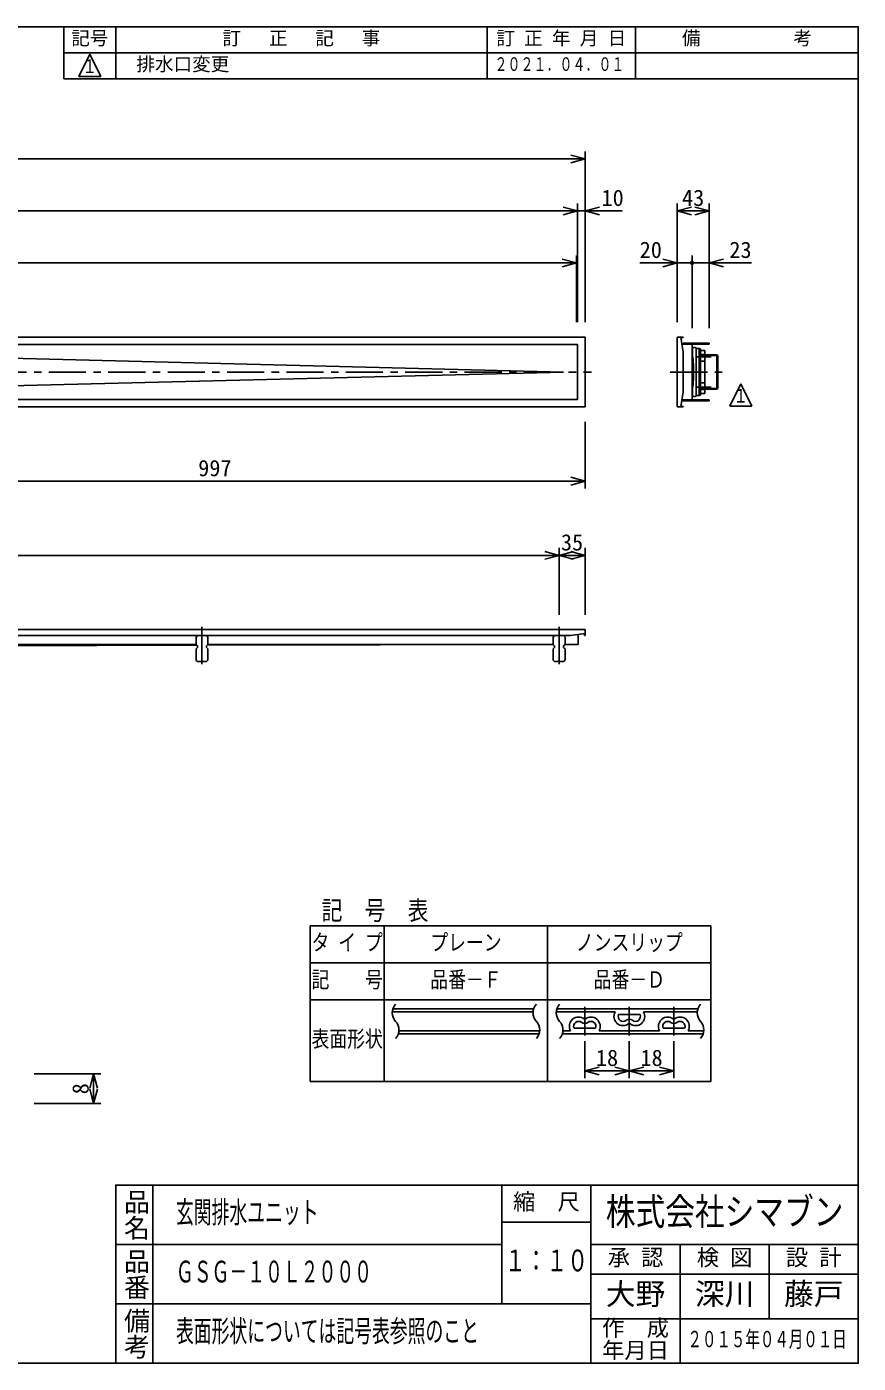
# Model space of a CAD drawing. Units: millimetres, scale not verified. Extents: x -1365 to 1365, y -930 to 870.
# Drawn here: x 245 to 1365, y -930 to 870 of the extents above; entities that cross this region are included whole.
import ezdxf
from ezdxf.enums import TextEntityAlignment as Align

# ---------------------------------------------------------------- set-up
doc = ezdxf.new("R2010")
doc.units = ezdxf.units.MM
doc.header["$LTSCALE"] = 10
doc.linetypes.add('CHAIN1', pattern=[8, 5, -1, 1, -1])
doc.linetypes.add('DASHED2', pattern=[3, 2, -1])
for name, color, linetype in [('0-0_計極細', 2, 'Continuous'), ('0-1_計細線', 3, 'Continuous'), ('0-5_寸法線', 7, 'Continuous'), ('0-7_枠細線', 5, 'Continuous'), ('0-8_枠中線', 5, 'Continuous'), ('1-5_寸法2', 7, 'Continuous')]:
    doc.layers.add(name, color=color, linetype=linetype)
doc.styles.add('@ＭＳ ゴシック', font='')
doc.styles.add('ＭＳ ゴシック', font='')
doc.styles.get('@ＭＳ ゴシック').set_extended_font_data('@MS Gothic')
doc.styles.get('ＭＳ ゴシック').set_extended_font_data('MS Gothic')

msp = doc.modelspace()

# ---------------------------------------------------------------- hatches: boundary and pattern name
at = {"layer": '0-5_寸法線'}
msp.add_hatch(color=256, dxfattribs=at).paths.add_polyline_path([(1144.14, 552, 1), (1138.14, 552, 1)])

# ---------------------------------------------------------------- linework, layer by layer
at = {"layer": '0-0_計極細'}
for p, q in [((1131.14, 442.7), (1131.14, 443.9)), ((1141.14, 442.7), (1141.14, 443.9)), ((1141.94, 425.57), (1141.94, 438.2)), ((1143.14, 442.7), (1143.14, 443.9)), ((1145.14, 442.7), (1145.14, 443.9)), ((1147.14, 442.7), (1147.14, 443.9)), ((1161.14, 442.7), (1161.14, 443.9)), ((968, 405), (22.28, 428.77)), ((1141.15, 427.43), (1141.32, 427.34)), ((1141.32, 427.34), (1141.5, 427.09)), ((1141.5, 427.09), (1141.67, 426.66)), ((1141.67, 426.66), (1141.83, 426.07)), ((1141.83, 426.07), (1141.99, 425.32)), ((1142.3, 423.36), (1142.43, 422.16)), ((1142.43, 422.16), (1142.56, 420.84)), ((1142.56, 420.84), (1142.68, 419.39)), ((1142.68, 419.39), (1142.79, 417.83)), ((1142.79, 417.83), (1142.88, 416.18)), ((1142.88, 416.18), (1142.96, 414.44)), ((1142.96, 414.44), (1143.03, 412.62)), ((1158.34, 428.5), (1150.84, 428.5)), ((1150.84, 428.5), (1151.84, 427.5)), ((1157.34, 427.5), (1151.84, 427.5)), ((1158.34, 428.5), (1157.34, 427.5)), ((1158.34, 427.2), (1175.64, 427.2)), ((1174.64, 428.2), (1174.64, 381.8)), ((968, 405), (22.28, 381.23)), ((1142.96, 395.56), (1143.03, 397.38)), ((1143.03, 412.62), (1143.08, 410.75)), ((1143.03, 397.38), (1143.08, 399.25)), ((1143.08, 410.75), (1143.12, 408.83)), ((1143.08, 399.25), (1143.12, 401.17)), ((1143.12, 408.83), (1143.14, 406.89)), ((1143.12, 401.17), (1143.14, 403.11)), ((1143.14, 406.89), (1143.15, 404.93)), ((1143.14, 403.11), (1143.15, 405.07)), ((1141.15, 382.57), (1141.32, 382.66)), ((1141.32, 382.66), (1141.5, 382.91)), ((1141.5, 382.91), (1141.67, 383.34)), ((1141.67, 383.34), (1141.83, 383.93)), ((1141.83, 383.93), (1141.99, 384.68)), ((1141.94, 384.43), (1141.94, 371.8)), ((1141.99, 384.68), (1142.15, 385.59)), ((1142.15, 385.59), (1142.3, 386.64)), ((1142.3, 386.64), (1142.43, 387.84)), ((1142.43, 387.84), (1142.56, 389.16)), ((1142.56, 389.16), (1142.68, 390.61)), ((1142.68, 390.61), (1142.79, 392.17)), ((1142.79, 392.17), (1142.88, 393.82)), ((1142.88, 393.82), (1142.96, 395.56)), ((1150.84, 381.5), (1151.84, 382.5)), ((1158.34, 381.5), (1150.84, 381.5)), ((1157.34, 382.5), (1151.84, 382.5)), ((1158.34, 381.5), (1157.34, 382.5)), ((1158.34, 382.8), (1175.64, 382.8)), ((1131.14, 366.1), (1131.14, 367.3)), ((1141.14, 366.1), (1141.14, 367.3)), ((1143.14, 366.1), (1143.14, 367.3)), ((1145.14, 366.1), (1145.14, 367.3)), ((1147.14, 366.1), (1147.14, 367.3)), ((1161.14, 366.1), (1161.14, 367.3))]:
    msp.add_line(p, q, dxfattribs=at)
at = {"layer": '0-0_計極細', "linetype": 'DASHED2'}
for p, q in [((1146.84, 425.5), (1175.64, 425.5)), ((1146.84, 384.5), (1175.64, 384.5))]:
    msp.add_line(p, q, dxfattribs=at)
at = {"layer": '0-0_計極細', "linetype": 'CHAIN1'}
for p, q in [((-1005.17, 405), (1005.86, 405)), ((1111.78, 405), (1190.71, 405)), ((481, 61.64), (481, 6.37)), ((962, 61.64), (962, 6.37))]:
    msp.add_line(p, q, dxfattribs=at)
at = {"layer": '0-0_計極細'}
msp.add_lwpolyline([(1141.99, 425.32), (1142.15, 424.41), (1142.3, 423.36)], dxfattribs=at)
at = {"layer": '0-1_計細線'}
for p, q in [((1121.14, 452), (1121.14, 405)), ((1121.14, 452), (1129.14, 452)), ((1126.14, 452), (1129.14, 431.84)), ((1129.14, 451.3), (1126.25, 451.3)), ((1129.14, 452), (1129.14, 451.3)), ((1129.14, 442.7), (1127.53, 442.7)), ((1141.94, 438.2), (1145.34, 438.2)), ((1146.84, 436.7), (1146.84, 405)), ((1150.84, 436.5), (1146.84, 436.5)), ((1150.84, 373.3), (1150.84, 436.7)), ((1152.64, 434.9), (1152.64, 375.1)), ((1152.64, 433.75), (1158.34, 433.75)), ((1158.34, 376.25), (1158.34, 433.75)), ((1129.14, 431.84), (1129.14, 405)), ((1158.34, 419.37), (1152.64, 419.37)), ((1158.34, 428.2), (1174.64, 428.2)), ((1175.64, 427.2), (1174.64, 428.2)), ((1175.64, 382.8), (1175.64, 427.2)), ((1121.14, 358), (1121.14, 405)), ((1129.14, 378.16), (1129.14, 405)), ((1146.84, 373.3), (1146.84, 405)), ((1126.14, 358), (1129.14, 378.16)), ((1158.34, 390.62), (1152.64, 390.62)), ((1158.34, 381.8), (1174.64, 381.8)), ((1175.64, 382.8), (1174.64, 381.8)), ((1129.14, 367.3), (1127.53, 367.3)), ((1141.94, 371.8), (1145.34, 371.8)), ((1150.84, 373.5), (1146.84, 373.5)), ((1152.64, 376.25), (1158.34, 376.25)), ((1121.14, 358), (1129.14, 358)), ((1129.14, 358.7), (1126.25, 358.7)), ((1129.14, 358), (1129.14, 358.7)), ((-977, 50), (977, 50)), ((473, 38), (8, 38)), ((20.31, 36.02), (474.04, 36.96)), ((475, 50), (473, 48)), ((473, 38), (473, 48)), ((473, 38), (475, 36)), ((475, 36), (475, 34)), ((489, 48), (487, 50)), ((489, 38), (487, 36)), ((487, 36), (487, 34)), ((487.96, 36.99), (954.05, 37.95)), ((489, 38), (489, 48)), ((954, 38), (489, 38)), ((956, 50), (954, 48)), ((954, 38), (954, 48)), ((954, 38), (956, 36)), ((956, 36), (956, 34)), ((970, 48), (968, 50)), ((970, 38), (968, 36)), ((968, 36), (968, 34)), ((970, 38), (970, 48)), ((987.7, 38), (970, 38)), ((996.98, 52.99), (977, 50)), ((987.7, 51.6), (987.7, 38)), ((996.3, 50), (996.3, 52.89)), ((997, 50), (996.3, 50)), ((475, 34), (473, 32)), ((473, 32), (473, 18)), ((487, 34), (489, 32)), ((489, 32), (489, 18)), ((956, 34), (954, 32)), ((954, 32), (954, 18)), ((968, 34), (970, 32)), ((970, 32), (970, 18)), ((476, 15), (486, 15)), ((957, 15), (967, 15))]:
    msp.add_line(p, q, dxfattribs=at)
for points in [[(997, 358), (997, 452), (-997, 452), (-997, 358)], [(-987, 442), (-987, 368), (987, 368), (987, 442)], [(1129.14, 443.9), (1129.14, 442.7), (1164.14, 442.7), (1164.14, 443.9)], [(1129.14, 367.3), (1129.14, 366.1), (1164.14, 366.1), (1164.14, 367.3)]]:
    msp.add_lwpolyline(points, close=True, dxfattribs=at)
for points in [[(1129.14, 367.3), (1141.14, 367.3), (1141.14, 442.7), (1129.14, 442.7)], [(997, 50), (997, 58), (-997, 58)]]:
    msp.add_lwpolyline(points, dxfattribs=at)
for centre, radius, start, end in [((1141.94, 439), 0.8, 180, 270), ((1145.34, 436.7), 1.5, 0, 90), ((1150.84, 434.9), 1.8, 0, 90), ((1141.94, 371), 0.8, 90, 180), ((1145.34, 373.3), 1.5, 270, 360), ((1150.84, 375.1), 1.8, 270, 360), ((476, 18), 3, 180, 270), ((486, 18), 3, 270, 360), ((957, 18), 3, 180, 270), ((967, 18), 3, 270, 360)]:
    msp.add_arc(centre, radius, start, end, dxfattribs=at)
at = {"layer": '0-5_寸法線'}
for p, q in [((997, 472), (997, 702)), ((-997, 692), (997, 692)), ((997, 692), (977.68, 697.18)), ((997, 692), (977.68, 686.82)), ((987, 472), (987, 632)), ((997, 472), (997, 632)), ((1121.14, 472), (1121.14, 632)), ((1164.14, 464.9), (1164.14, 632)), ((-987, 622), (987, 622)), ((987, 622), (967.68, 627.18)), ((987, 622), (967.68, 616.82)), ((987, 622), (1047, 622)), ((997, 622), (1016.32, 627.18)), ((997, 622), (1016.32, 616.82)), ((1121.14, 622), (1140.46, 627.18)), ((1121.14, 622), (1140.46, 616.82)), ((1121.14, 622), (1164.14, 622)), ((1164.14, 622), (1144.82, 627.18)), ((1164.14, 622), (1144.82, 616.82)), ((985.5, 472), (985.5, 562)), ((1121.14, 472), (1121.14, 562)), ((1141.14, 463.9), (1141.14, 562)), ((1164.14, 463.9), (1164.14, 562)), ((-985.5, 552), (985.5, 552)), ((985.5, 552), (966.18, 557.18)), ((985.5, 552), (966.18, 546.82)), ((1070.59, 552), (1141.14, 552)), ((1121.14, 552), (1101.82, 557.18)), ((1121.14, 552), (1101.82, 546.82)), ((1141.14, 552), (1221.39, 552)), ((1164.14, 552), (1183.46, 557.18)), ((1164.14, 552), (1183.46, 546.82)), ((997, 338), (997, 248)), ((0, 258), (997, 258)), ((997, 258), (977.68, 263.18)), ((997, 258), (977.68, 252.82)), ((962, 158), (942.68, 163.18)), ((962, 78), (962, 168)), ((962, 158), (981.32, 163.18)), ((997, 158), (977.68, 163.18)), ((997, 78), (997, 168)), ((-962, 158), (962, 158)), ((962, 158), (942.68, 152.82)), ((962, 158), (981.32, 152.82)), ((962, 158), (997, 158)), ((997, 158), (977.68, 152.82))]:
    msp.add_line(p, q, dxfattribs=at)
at = {"layer": '0-7_枠細線'}
for p, q in [((295, 800), (295, 870)), ((365, 800), (365, 870)), ((865, 800), (865, 870)), ((1065, 800), (1065, 870)), ((1365, 835), (295, 835)), ((330, 832.88), (315, 802.88)), ((345, 802.88), (330, 832.88)), ((1365, 800), (295, 800)), ((315, 802.88), (345, 802.88)), ((1206.81, 388.96), (1191.81, 358.96)), ((1221.81, 358.96), (1206.81, 388.96)), ((1191.81, 358.96), (1221.81, 358.96)), ((626.63, -340.72), (1166.63, -340.72)), ((626.63, -340.72), (626.63, -550.72)), ((726.63, -340.72), (726.63, -550.72)), ((946.63, -340.72), (946.63, -550.72)), ((1166.63, -340.72), (1166.63, -550.72)), ((626.63, -390.72), (1166.63, -390.72)), ((626.63, -440.72), (1166.63, -440.72)), ((737.28, -456.88), (927.05, -456.88)), ((738.02, -452.88), (927.78, -452.88)), ((958.29, -456.88), (1037.41, -456.88)), ((959.02, -452.88), (1148.78, -452.88)), ((1042.19, -460.21), (1071.08, -460.21)), ((1075.86, -456.88), (1148.05, -456.88)), ((746.22, -482.21), (935.98, -482.21)), ((967.22, -482.21), (977.41, -482.21)), ((982.19, -478.88), (1011.08, -478.88)), ((1015.86, -482.21), (1097.41, -482.21)), ((1102.19, -478.88), (1131.08, -478.88)), ((1135.86, -482.21), (1156.98, -482.21)), ((745.49, -486.21), (935.25, -486.21)), ((966.49, -486.21), (1156.25, -486.21)), ((996.63, -496.21), (996.63, -546.21)), ((1056.63, -496.21), (1056.63, -546.21)), ((1116.63, -496.21), (1116.63, -546.21)), ((996.63, -536.21), (1015.95, -531.04)), ((996.63, -536.21), (1015.95, -541.39)), ((996.63, -536.21), (1056.63, -536.21)), ((1056.63, -536.21), (1037.31, -531.04)), ((1056.63, -536.21), (1037.31, -541.39)), ((1056.63, -536.21), (1075.95, -531.04)), ((1056.63, -536.21), (1075.95, -541.39)), ((1056.63, -536.21), (1116.63, -536.21)), ((1116.63, -536.21), (1097.31, -531.04)), ((1116.63, -536.21), (1097.31, -541.39)), ((626.63, -550.72), (1166.63, -550.72)), ((415, -690), (415, -930)), ((885, -690), (885, -850)), ((1005, -690), (1005, -930)), ((885, -740), (1005, -740)), ((885, -770), (365, -770)), ((1365, -770), (1005, -770)), ((1125, -770), (1125, -930)), ((1245, -770), (1245, -870)), ((1005, -810), (1365, -810)), ((1005, -850), (365, -850)), ((1365, -870), (1005, -870))]:
    msp.add_line(p, q, dxfattribs=at)
at = {"layer": '0-7_枠細線', "linetype": 'CHAIN1'}
for p, q in [((996.63, -450.08), (996.63, -488.78)), ((1056.63, -450.08), (1056.63, -488.78)), ((1116.63, -450.08), (1116.63, -488.78))]:
    msp.add_line(p, q, dxfattribs=at)
at = {"layer": '0-7_枠細線'}
for centre, radius, start, end in [((754.43, -457.95), 17.18, 137.56163, 222.43837), ((944.19, -457.95), 17.18, 137.56163, 222.43837), ((975.43, -457.95), 17.18, 137.56163, 222.43837), ((1165.19, -457.95), 17.18, 137.56163, 222.43837), ((988.3, -476.21), 12.43, 51.31781, 208.85363), ((996.63, -465.8), 0.9, 231.31781, 308.68219), ((1004.97, -476.21), 12.43, 331.14637, 128.68219), ((1048.3, -462.88), 12.43, 151.14637, 308.68219), ((1048.3, -462.88), 6.67, 156.42182, 308.68219), ((1056.63, -473.29), 6.67, 51.31781, 128.68219), ((1064.97, -462.88), 12.43, 231.31781, 28.85363), ((1064.97, -462.88), 6.67, 231.31781, 23.57818), ((1108.3, -476.21), 12.43, 51.31781, 208.85363), ((1116.63, -465.8), 0.9, 231.31781, 308.68219), ((1124.97, -476.21), 12.43, 331.14637, 128.68219), ((729.07, -481.14), 17.18, 317.56163, 42.43837), ((918.83, -481.14), 17.18, 317.56163, 42.43837), ((950.07, -481.14), 17.18, 317.56163, 42.43837), ((988.3, -476.21), 6.67, 51.31781, 203.57818), ((996.63, -465.8), 6.67, 231.31781, 308.68219), ((1004.97, -476.21), 6.67, 336.42182, 128.68219), ((1056.63, -473.29), 0.9, 51.31781, 128.68219), ((1108.3, -476.21), 6.67, 51.31781, 203.57818), ((1116.63, -465.8), 6.67, 231.31781, 308.68219), ((1124.97, -476.21), 6.67, 336.42182, 128.68219), ((1139.83, -481.14), 17.18, 317.56163, 42.43837)]:
    msp.add_arc(centre, radius, start, end, dxfattribs=at)
at = {"layer": '0-8_枠中線'}
msp.add_lwpolyline([(-1365, -930), (-1365, 870), (1365, 870), (1365, -930)], close=True, dxfattribs=at)
msp.add_lwpolyline([(1365, -690), (365, -690), (365, -930)], dxfattribs=at)
at = {"layer": '1-5_寸法2'}
for p, q in [((255, -540.26), (345, -540.26)), ((335, -540.26), (329.82, -559.58)), ((335, -540.26), (340.18, -559.58)), ((335, -580.26), (335, -540.26)), ((335, -580.26), (329.82, -560.94)), ((335, -580.26), (340.18, -560.94)), ((255, -580.26), (345, -580.26))]:
    msp.add_line(p, q, dxfattribs=at)

# ---------------------------------------------------------------- texts
at = {"layer": '0-5_寸法線', "style": 'ＭＳ ゴシック'}
for s, p in [('10', (1019.18, 622)), ('43', (1127.64, 622)), ('20', (1070.59, 552)), ('23', (1191.39, 552)), ('997', (476, 258)), ('35', (964.5, 158))]:
    msp.add_text(s, height=21.99, dxfattribs=at).set_placement(p, align=Align.BOTTOM_LEFT)
at = {"layer": '0-7_枠細線', "style": 'ＭＳ ゴシック'}
for s, height, p in [('記号', 18.33, (305, 840)), ('訂\u3000 正\u3000 記\u3000 事', 18.33, (508.75, 840)), ('訂 正 年 月 日', 18.33, (877.5, 840)), ('備\u3000\u3000\u3000\u3000\u3000考', 18.33, (1127.5, 840)), ('排水口変更', 18.33, (392.7, 805)), ('18', 21.99, (1011.63, -536.21)), ('18', 21.99, (1071.63, -536.21)), ('縮\u3000尺', 21.99, (900, -730)), ('検 図', 21.99, (1147.5, -805)), ('設 計', 21.99, (1267.5, -805)), ('承 認', 21.99, (1027.5, -805)), ('大野', 29.33, (1025, -860)), ('深川', 29.33, (1145, -860)), ('藤戸', 29.33, (1265, -860)), ('作\u3000成', 21.99, (1020, -900)), ('年月日', 21.99, (1020, -930))]:
    msp.add_text(s, height=height, dxfattribs=at).set_placement(p, align=Align.BOTTOM_LEFT)
for s, height, width, p in [('２０２１．０４．０１', 18.33, 0.7, (875, 805)), ('１', 18.33, 0.8, (319.73, 802.27)), ('１', 18.33, 0.8, (1196.54, 358.35)), ('タ イ プ', 21.99, 0.8, (628.63, -380.72)), ('プレーン', 21.99, 0.8, (788.63, -380.72)), ('ノンスリップ', 21.99, 0.8, (984.63, -380.72)), ('記\u3000\u3000号', 21.99, 0.8, (628.63, -430.72)), ('品番－Ｆ', 21.99, 0.8, (788.63, -430.72)), ('品番－Ｄ', 21.99, 0.8, (1008.63, -430.72)), ('表面形状', 21.99, 0.8, (628.63, -510.72)), ('株式会社シマブン', 36.66, 0.8, (1025, -755)), ('玄関排水ユニット', 29.33, 0.6, (446, -750)), ('ＧＳＧ－１０Ｌ２０００', 29.33, 0.6, (446, -830)), ('１：１０', 29.33, 0.7, (889, -815)), ('表面形状については記号表参照のこと', 29.33, 0.6, (446, -910)), ('２０１５年０４月０１日', 21.99, 0.65, (1135, -915))]:
    msp.add_text(s, height=height, dxfattribs=dict(at, width=width)).set_placement(p, align=Align.BOTTOM_LEFT)
at = {"layer": '0-7_枠細線', "style": '@ＭＳ ゴシック'}
for s, p in [('品名', (372.5, -695)), ('品番', (372.5, -775)), ('備考', (372.5, -855))]:
    msp.add_text(s, height=25.66, rotation=270, dxfattribs=at).set_placement(p, align=Align.BOTTOM_LEFT)
at = {"layer": '0-7_枠細線', "insert": (642.18, -335.72), "char_height": 25.66, "attachment_point": 7, "style": 'ＭＳ ゴシック'}
msp.add_mtext('\\T2.07;\\W0.8;記号表', dxfattribs=at)
at = {"layer": '1-5_寸法2', "style": 'ＭＳ ゴシック'}
msp.add_text('8', height=21.99, rotation=90, dxfattribs=at).set_placement((335, -567.76), align=Align.BOTTOM_LEFT)

doc.saveas('drawing.dxf')
